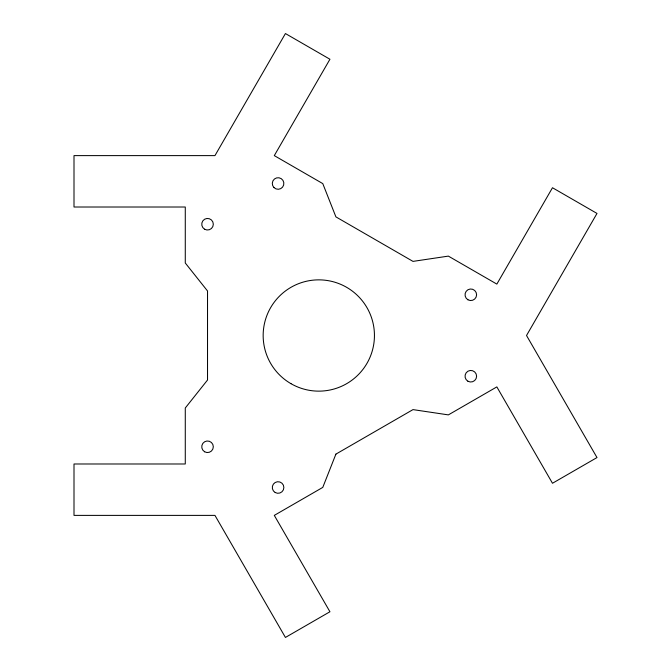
<?xml version="1.0" encoding="UTF-8"?>
<svg xmlns="http://www.w3.org/2000/svg" width="671" height="671" viewBox="0 0 671 671"><rect width="100%" height="100%" fill="white"/><g stroke="black" fill="none" stroke-linecap="round" stroke-linejoin="round"><path stroke-width="1.01" d="M335.903 454.124L322.785 487.389L274.296 515.387L329.939 611.751L285.427 637.45L214.955 515.387L74.003 515.387L74.003 463.988L185.28 463.988L185.28 408.002L207.532 380.012L207.532 290.988L185.28 262.998L185.28 207.012L74.003 207.012L74.003 155.613L214.955 155.613L285.427 33.55L329.939 59.249L274.296 155.613L322.785 183.611L335.903 216.876L412.992 261.388L448.362 256.112L496.85 284.101L552.485 187.737L596.997 213.437L526.525 335.5L596.997 457.563L552.485 483.263L496.85 386.899L448.362 414.888L412.992 409.612L335.903 454.124M290.988 383.686A55.634 55.634 0 0 0 374.443 335.5A55.634 55.634 0 0 0 290.988 287.314A55.634 55.634 0 0 0 290.988 383.686M273.986 187.586A5.787 5.787 0 0 0 283.665 184.995A5.787 5.787 0 0 0 276.578 177.907A5.787 5.787 0 0 0 273.986 187.586M467.922 299.778A5.787 5.787 0 0 0 476.603 294.77A5.787 5.787 0 0 0 467.922 289.763A5.787 5.787 0 0 0 467.922 299.778M467.922 381.237A5.787 5.787 0 0 0 476.603 376.23A5.787 5.787 0 0 0 467.922 371.222A5.787 5.787 0 0 0 467.922 381.237M275.185 492.514A5.787 5.787 0 0 0 283.867 487.507A5.787 5.787 0 0 0 275.185 482.491A5.787 5.787 0 0 0 275.185 492.514M204.638 451.784A5.787 5.787 0 0 0 213.319 446.777A5.787 5.787 0 0 0 204.638 441.761A5.787 5.787 0 0 0 204.638 451.784M204.638 229.239A5.787 5.787 0 0 0 213.319 224.223A5.787 5.787 0 0 0 204.638 219.216A5.787 5.787 0 0 0 204.638 229.239"/></g></svg>
